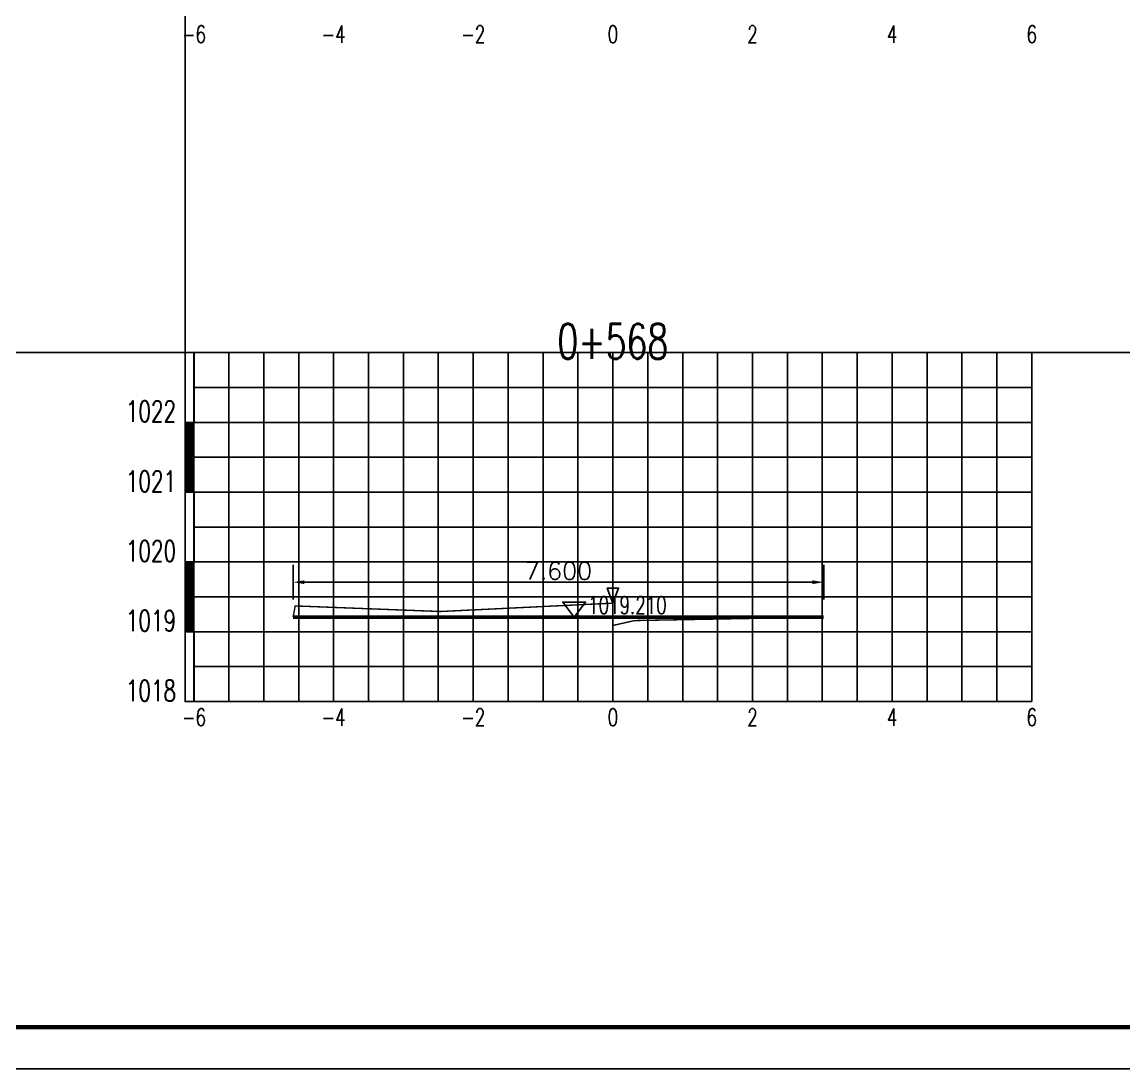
# Model space of a CAD drawing. Extents: x 695776 to 1250176, y 4443437 to 9025597.
# Drawn here: x 868899 to 884682, y 4482840 to 4497841 of the extents above; entities that cross this region are included whole.
import ezdxf
from ezdxf.enums import TextEntityAlignment as Align

# ---------------------------------------------------------------- set-up
doc = ezdxf.new("R2010")
doc.units = 0
doc.header["$LTSCALE"] = 0.5
doc.header["$PDSIZE"] = 0.2
doc.linetypes.add('ACAD_ISO07W100', pattern=[3.5, 0.5, -3])
doc.linetypes.add('CENTER2', pattern=[28.575, 19.05, -3.175, 3.175, -3.175])
doc.layers.get('0').update_dxf_attribs({"linetype": 'CONTINUOUS'})
doc.layers.get('Defpoints').update_dxf_attribs({"linetype": 'CONTINUOUS'})
for name, color, linetype in [('KEDU', 7, 'CONTINUOUS'), ('MIGE', 4, 'ACAD_ISO07W100'), ('MIGE1', 11, 'CONTINUOUS'), ('SANJIAO', 212, 'CONTINUOUS'), ('SHEJI', 1, 'CONTINUOUS'), ('YUANSHI', 2, 'CONTINUOUS'), ('YUANSHI1', 73, 'CONTINUOUS'), ('ZHOUXIAN', 20, 'CENTER2'), ('图框', 7, 'CONTINUOUS'), ('辅助线', 3, 'CONTINUOUS')]:
    doc.layers.add(name, color=color, linetype=linetype)
doc.styles.get("Standard").update_dxf_attribs({"font": 'rs.shx', "bigfont": 'hztxt.shx'})
doc.dimstyles.get("Standard").update_dxf_attribs({"dimtxt": 0.18, "dimasz": 0.18, "dimexe": 0.18, "dimexo": 0.0625, "dimgap": 0.09, "dimtad": 0, "dimtih": 1, "dimtoh": 1, "dimdec": 4, "dimzin": 0, "dimdsep": 46, "dimtxsty": 'Standard', "dimcen": 0.09, "dimadec": 0, "dimazin": 0, "dimtfac": 1, "dimtdec": 4, "dimtofl": 0, "dimtmove": 0, "dimatfit": 3, "dimfxl": 0, "dimtolj": 1, "dimtzin": 0, "dimarcsym": 0})

# ---------------------------------------------------------------- blocks, each defined once
blk = doc.blocks.new('zhunghao')
blk.add_lwpolyline([(0, 0), (0.326, 0.863), (-0.326, 0.863), (0, 0)])
blk = doc.blocks.new('ele_sym08')
blk.add_line((0, 0), (5.597, 0))
blk.add_lwpolyline([(0.901, -0.002), (0.249, 0.861), (1.553, 0.861), (0.901, -0.002)])
at = {"width": 0.7}
blk.add_attdef('ELEVAT', (1.703, 0.181), '', height=1, dxfattribs=at)
blk = doc.blocks.new('*D805')
at = {"color": 0, "lineweight": -2}
for p, q in [((872781, 4489565), (872781, 4490065)), ((880381, 4489565), (880381, 4490065)), ((872944, 4489815), (880219, 4489815))]:
    blk.add_line(p, q, dxfattribs=at)
at = {"color": 0}
for points in [[(872944, 4489842), (872944, 4489788), (872781, 4489815)], [(880219, 4489842), (880219, 4489788), (880381, 4489815)]]:
    blk.add_solid(points, dxfattribs=at)
at = {"layer": 'Defpoints', "color": 0}
for p in [(880381, 4489815), (872781, 4489315), (880381, 4489315)]:
    blk.add_point(p, dxfattribs=at)
at = {"color": 0, "insert": (876581, 4489978), "char_height": 250, "attachment_point": 5}
blk.add_mtext('\\A1;7.600', dxfattribs=at)
blk = doc.blocks.new('bc1_100')
blk.add_lwpolyline([(0.064, 1), (-0.063, 1), (-0.063, 0), (0.064, 0)], close=True)
at = {"width": 0.7}
blk.add_attdef('BC', text='', height=0.3, dxfattribs=at).set_placement((-0.193, 0.007), align=Align.RIGHT)
blk = doc.blocks.new('bc0_100')
for p, q in [((-0.063, 1), (-0.063, 0)), ((0.063, 0), (0.063, 1))]:
    blk.add_line(p, q)
at = {"const_width": 0.126}
blk.add_lwpolyline([(0, 1), (0, 0)], dxfattribs=at)
at = {"width": 0.7}
blk.add_attdef('BC', text='', height=0.3, dxfattribs=at).set_placement((-0.193, 0.007), align=Align.RIGHT)

msp = doc.modelspace()

# ---------------------------------------------------------------- linework, layer by layer
at = {"layer": 'MIGE', "linetype": 'Continuous'}
for p, q in [((871861.0519, 4488105.0944), (871861.0519, 4493105.0944)), ((872861.0519, 4488105.0944), (872861.0519, 4493105.0944)), ((873861.0519, 4488105.0944), (873861.0519, 4493105.0944)), ((874861.0519, 4488105.0944), (874861.0519, 4493105.0944)), ((875861.0519, 4488105.0944), (875861.0519, 4493105.0944)), ((876861.0519, 4488105.0944), (876861.0519, 4493105.0944)), ((877861.0519, 4488105.0944), (877861.0519, 4493105.0944)), ((878861.0519, 4488105.0944), (878861.0519, 4493105.0944)), ((879861.0519, 4488105.0944), (879861.0519, 4493105.0944)), ((880861.0519, 4488105.0944), (880861.0519, 4493105.0944)), ((881861.0519, 4488105.0944), (881861.0519, 4493105.0944)), ((882861.0519, 4488105.0944), (882861.0519, 4493105.0944)), ((871361.0519, 4492605.0944), (883361.0519, 4492605.0944)), ((871361.0519, 4491605.0944), (883361.0519, 4491605.0944)), ((871361.0519, 4490605.0944), (883361.0519, 4490605.0944)), ((871361.0519, 4489605.0944), (883361.0519, 4489605.0944)), ((871361.0519, 4488605.0944), (883361.0519, 4488605.0944))]:
    msp.add_line(p, q, dxfattribs=at)
at = {"layer": 'MIGE1'}
for p, q in [((871361.0519, 4493105.0944), (883361.0519, 4493105.0944)), ((871361.0519, 4488105.0944), (871361.0519, 4493105.0944)), ((872361.0519, 4488105.0944), (872361.0519, 4493105.0944)), ((873361.0519, 4488105.0944), (873361.0519, 4493105.0944)), ((874361.0519, 4488105.0944), (874361.0519, 4493105.0944)), ((875361.0519, 4488105.0944), (875361.0519, 4493105.0944)), ((876361.0519, 4488105.0944), (876361.0519, 4493105.0944)), ((877361.0519, 4488105.0944), (877361.0519, 4493105.0944)), ((878361.0519, 4488105.0944), (878361.0519, 4493105.0944)), ((879361.0519, 4488105.0944), (879361.0519, 4493105.0944)), ((880361.0519, 4488105.0944), (880361.0519, 4493105.0944)), ((881361.0519, 4488105.0944), (881361.0519, 4493105.0944)), ((882361.0519, 4488105.0944), (882361.0519, 4493105.0944)), ((883361.0519, 4488105.0944), (883361.0519, 4493105.0944)), ((871361.0519, 4492105.0944), (883361.0519, 4492105.0944)), ((871361.0519, 4491105.0944), (883361.0519, 4491105.0944)), ((871361.0519, 4490105.0944), (883361.0519, 4490105.0944)), ((871361.0519, 4489105.0944), (883361.0519, 4489105.0944)), ((871361.0519, 4488105.0944), (883361.0519, 4488105.0944))]:
    msp.add_line(p, q, dxfattribs=at)
at = {"layer": 'SHEJI', "const_width": 50}
msp.add_lwpolyline([(872781.0519, 4489315.0944), (877361.0519, 4489315.0944), (880381.0519, 4489315.0944)], dxfattribs=at)
at = {"layer": 'YUANSHI', "const_width": 20}
msp.add_lwpolyline([(872781.0519, 4489315.0944), (872811.0519, 4489475.0944), (874891.0519, 4489395.0944), (877361.0519, 4489515.0944), (877361.0519, 4489315.0944)], dxfattribs=at)
at = {"layer": 'YUANSHI1', "const_width": 20}
msp.add_lwpolyline([(877361.0519, 4489315.0944), (877361.0519, 4489195.0944), (877671.0519, 4489265.0944), (880381.0519, 4489315.0944)], dxfattribs=at)
at = {"layer": 'ZHOUXIAN'}
msp.add_line((877361.0519, 4488695.0944), (877361.0519, 4490015.0944), dxfattribs=at)
at = {"layer": '图框', "linetype": 'Continuous', "lineweight": -2, "flags": 128}
msp.add_lwpolyline([(850364.3186, 4518480.4611), (850364.3186, 4482840.4611), (900764.3186, 4482840.4611), (900764.3186, 4518480.4611), (850364.3186, 4518480.4611)], dxfattribs=at)
at = {"layer": '图框', "linetype": 'Continuous', "lineweight": 60, "flags": 128}
msp.add_lwpolyline([(853364.3186, 4517880.4611), (900164.3186, 4517880.4611), (900164.3186, 4483440.4611), (853364.3186, 4483440.4611), (853364.3186, 4517880.4611)], dxfattribs=at)
at = {"layer": '辅助线'}
for points in [[(871234.8564, 4493105.0944), (871234.8564, 4513487.6428)], [(856194.3859, 4493105.0944), (898199.7075, 4493105.0944)]]:
    msp.add_lwpolyline(points, dxfattribs=at)

# ---------------------------------------------------------------- block references
at = {"xscale": 250, "yscale": 250, "zscale": 250}
msp.add_blockref('ele_sym08', (876581.0519, 4489315.0944), dxfattribs=at).add_auto_attribs({'ELEVAT': '1019.210'})
at = {"layer": 'KEDU', "xscale": 1000, "yscale": 1000, "zscale": 1000}
for name, p, values in [('bc1_100', (871297.8039, 4492105.0944), {'BC': '1022'}), ('bc0_100', (871297.8039, 4491105.0944), {'BC': '1021'}), ('bc1_100', (871297.8039, 4490105.0944), {'BC': '1020'}), ('bc0_100', (871297.8039, 4489105.0944), {'BC': '1019'}), ('bc1_100', (871297.8039, 4488105.0944), {'BC': '1018'})]:
    msp.add_blockref(name, p, dxfattribs=at).add_auto_attribs(values)
at = {"layer": 'SANJIAO', "xscale": 250, "yscale": 250, "zscale": 250}
msp.add_blockref('zhunghao', (877361.0519, 4489515.0944), dxfattribs=at)

# ---------------------------------------------------------------- texts
at = {"width": 0.7}
msp.add_text('0+568', height=500, dxfattribs=at).set_placement((877361.0519, 4493015.0944), align=Align.CENTER)
at = {"layer": 'KEDU', "width": 0.7}
for s, p in [('-6', (871361.0519, 4497541.3781)), ('-4', (873361.0519, 4497541.3781)), ('-2', (875361.0519, 4497541.3781)), ('0', (877361.0519, 4497541.3781)), ('0', (877361.0519, 4497541.3781)), ('2', (879361.0519, 4497541.3781)), ('4', (881361.0519, 4497541.3781)), ('6', (883361.0519, 4497541.3781)), ('-6', (871361.0519, 4487755.0944)), ('-4', (873361.0519, 4487755.0944)), ('-2', (875361.0519, 4487755.0944)), ('0', (877361.0519, 4487755.0944)), ('0', (877361.0519, 4487755.0944)), ('2', (879361.0519, 4487755.0944)), ('4', (881361.0519, 4487755.0944)), ('6', (883361.0519, 4487755.0944))]:
    msp.add_text(s, height=250, dxfattribs=at).set_placement(p, align=Align.CENTER)

# ---------------------------------------------------------------- dimensions: what is measured, and where the dimension line sits
dim = msp.add_linear_dim(base=(880381.0519, 4489815.0944), p1=(872781.0519, 4489315.0944), p2=(880381.0519, 4489315.0944), dimstyle='Standard', override={"dimtxt": 250, "dimasz": 162.5, "dimexe": 250, "dimexo": 250, "dimgap": 37.5, "dimtad": 1, "dimtih": 0, "dimtoh": 0, "dimdec": 3, "dimlfac": 0.001})
dim.commit()
dim.dimension.update_dxf_attribs({"geometry": '*D805', "text_midpoint": (876581.0519, 4489977.5944)})

doc.saveas('drawing.dxf')
